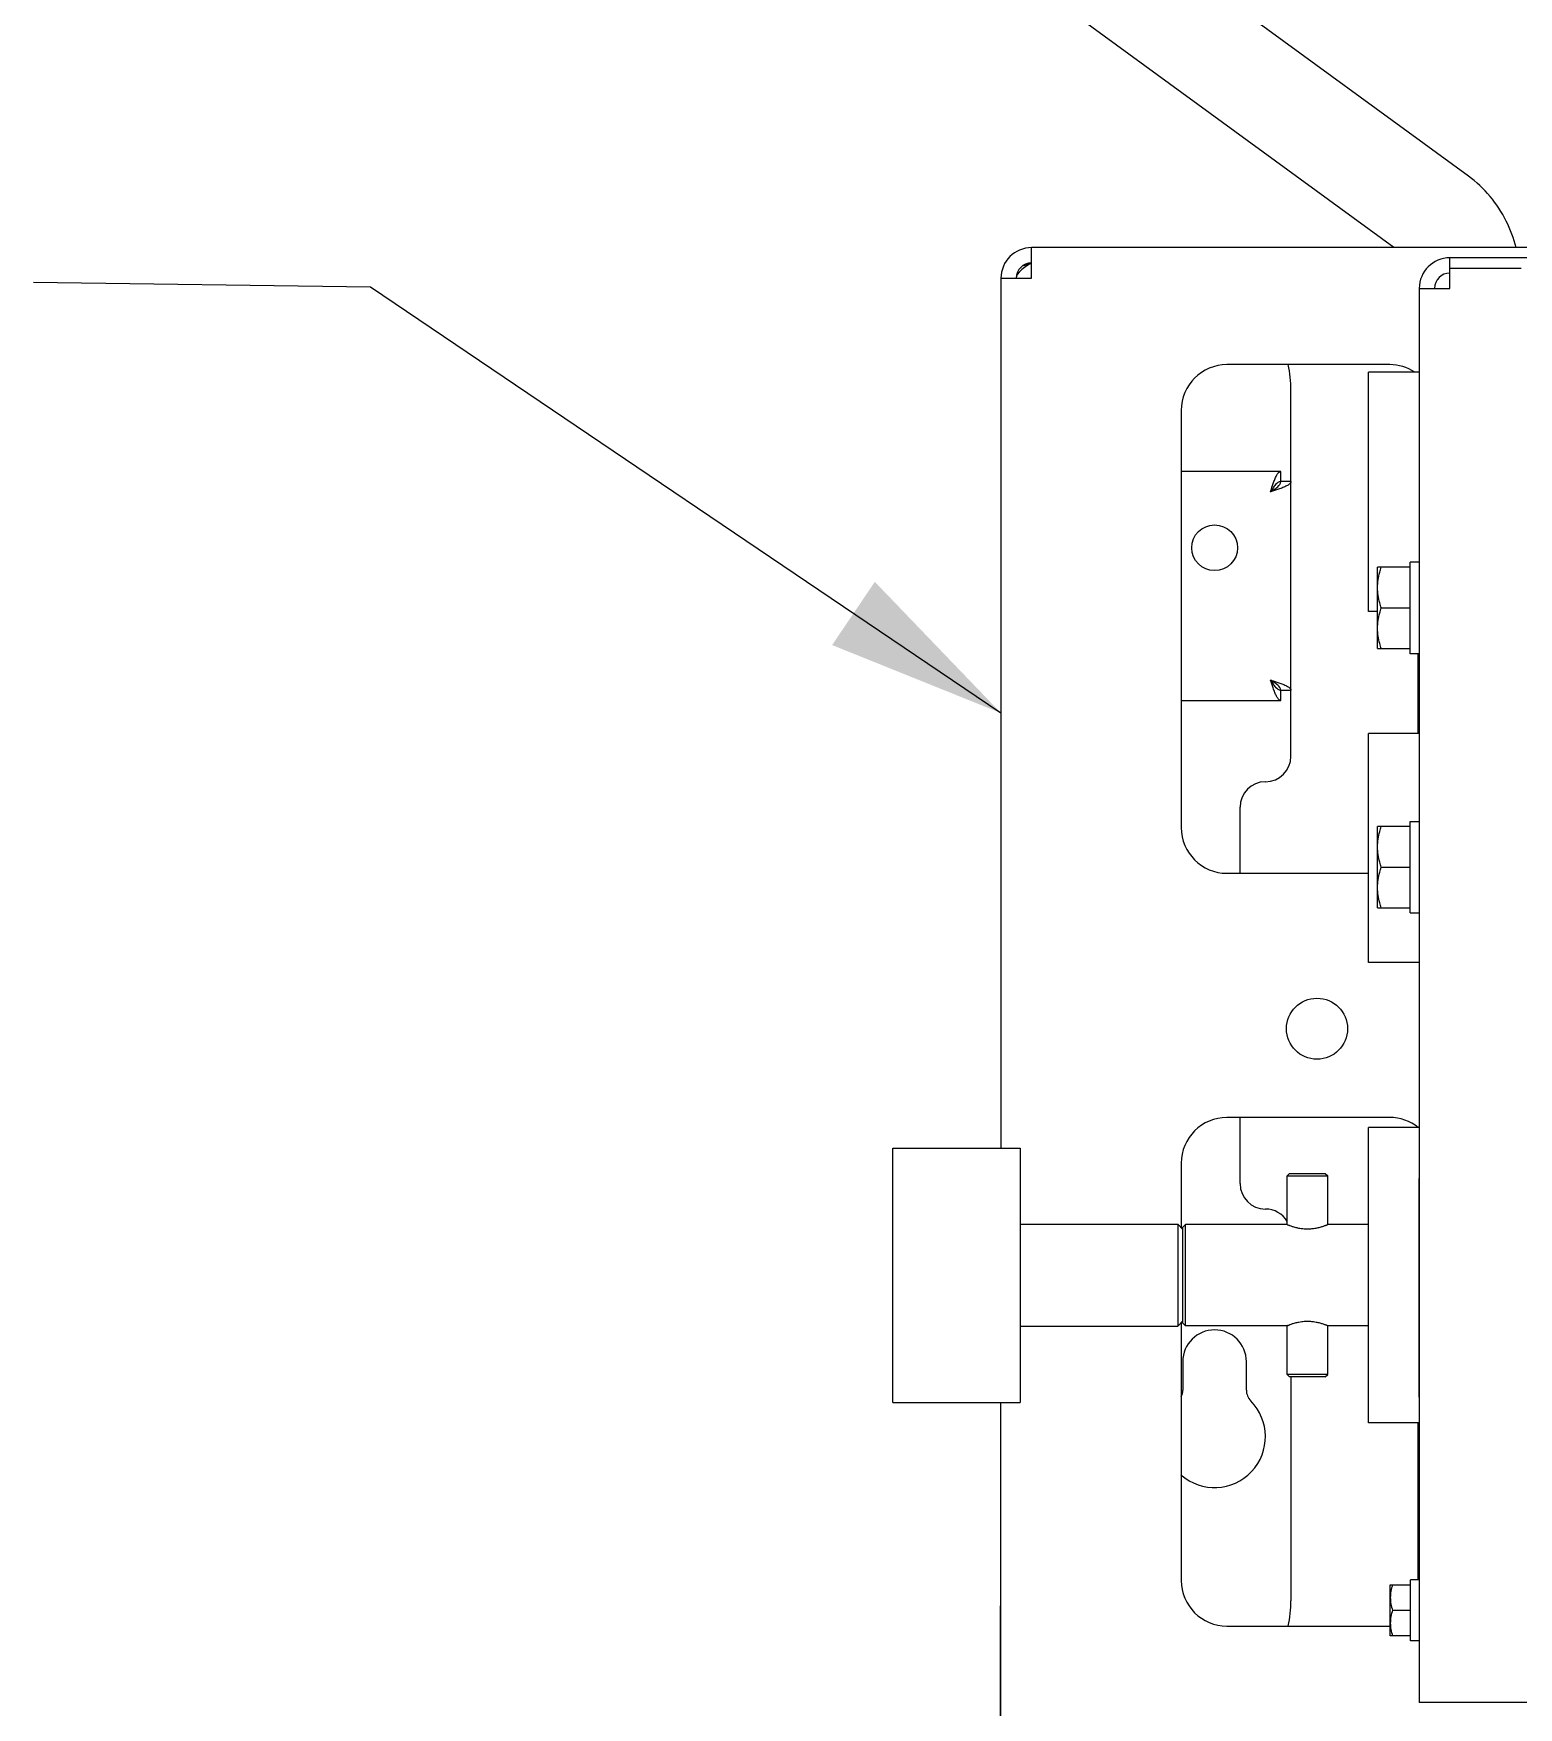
# Model space of a CAD drawing. Header units: millimetres. Extents: x 6781 to 13993, y -7973 to 4183.
# Drawn here: x 8762.8 to 9054.8, y -5950.4 to -5621.3 of the extents above; entities that cross this region are included whole.
import ezdxf

# ---------------------------------------------------------------- set-up
doc = ezdxf.new("R2010")
doc.units = ezdxf.units.MM
doc.header["$LTSCALE"] = 307.34
doc.layers.get('0').update_dxf_attribs({"linetype": 'CONTINUOUS'})
doc.styles.get("Standard").update_dxf_attribs({"font": 'calibri.ttf'})
doc.dimstyles.get("Standard").update_dxf_attribs({"dimtxt": 35, "dimasz": 35, "dimexe": 1.5, "dimexo": 1, "dimtad": 1, "dimdsep": 46, "dimtxsty": 'Standard', "dimblk": '_FILLED', "dimblk1": '_FILLED', "dimblk2": '_FILLED', "dimcen": 0.09, "dimazin": 2, "dimtol": 1, "dimtp": 0.01, "dimtm": 0.01, "dimtfac": 1, "dimtofl": 0, "dimtmove": 0, "dimatfit": 3, "dimldrblk": '_FILLED', "dimfxl": 1, "dimtolj": 1, "dimarcsym": 0})

# ---------------------------------------------------------------- blocks, each defined once
blk = doc.blocks.new('_FILLED')
at = {"color": 0, "linetype": 'ByBlock'}
blk.add_solid([(0, 0), (-1, 0.2143), (-1, -0.2143)], dxfattribs=at)

msp = doc.modelspace()

# ---------------------------------------------------------------- linework, layer by layer
at = {"color": 0, "linetype": 'Continuous'}
for p, q in [((9044.98188, -5649.32988), (8824.86637, -5488.59253)), ((9030.32391, -5663.39094), (8824.86637, -5513.35744)), ((8959.06696, -5669.39094), (8959.06696, -5663.38787)), ((9109.95344, -5663.39094), (8959.06696, -5663.39094)), ((9041.31696, -5671.39094), (9041.31696, -5665.39094)), ((9064.06696, -5665.39094), (9041.31696, -5665.39094)), ((8953.06696, -5669.39094), (8953.06696, -5840.39485)), ((8953.06696, -5669.39094), (8959.06696, -5669.39094)), ((9041.31696, -5667.39094), (9055.31696, -5667.39094)), ((9035.31696, -5671.39094), (9035.31696, -5949.39094)), ((9035.31696, -5671.39094), (9041.31696, -5671.39094)), ((9029.50696, -5686.39094), (8997.50696, -5686.39094)), ((9025.31696, -5734.89485), (9025.31696, -5687.89485)), ((9035.31696, -5687.89485), (9025.31696, -5687.89485)), ((9010.06696, -5763.39094), (9010.06696, -5691.39094)), ((8988.50696, -5695.39094), (8988.50696, -5777.39094)), ((9008.06696, -5707.39094), (8988.50696, -5707.39094)), ((9008.06696, -5709.39094), (9008.06696, -5707.39094)), ((9010.06696, -5709.39094), (9008.06696, -5709.39094)), ((9027.11696, -5742.22094), (9027.11696, -5726.22094)), ((9033.51696, -5726.22094), (9027.11696, -5726.22094)), ((9033.51696, -5743.22094), (9033.51696, -5725.22094)), ((9035.31696, -5725.22094), (9033.51696, -5725.22094)), ((9027.11696, -5734.89485), (9025.31696, -5734.89485)), ((9027.83149, -5734.22094), (9033.51696, -5734.22094)), ((9027.11696, -5742.22094), (9033.51696, -5742.22094)), ((9035.31696, -5743.22094), (9033.51696, -5743.22094)), ((9035.06696, -5758.89485), (9035.06696, -5743.22094)), ((8988.50696, -5752.39094), (9008.06696, -5752.39094)), ((9002.16696, -5752.49094), (8988.50696, -5752.49094)), ((9002.16696, -5752.49094), (9002.16696, -5752.39094)), ((9008.06696, -5752.39094), (9008.06696, -5750.39094)), ((9008.06696, -5750.39094), (9010.06696, -5750.39094)), ((9025.31696, -5803.89485), (9025.31696, -5758.89485)), ((9035.31696, -5758.89485), (9025.31696, -5758.89485)), ((9000.06696, -5786.39094), (9000.06696, -5773.39094)), ((9027.11696, -5793.18094), (9027.11696, -5777.18094)), ((9033.51696, -5777.18094), (9027.11696, -5777.18094)), ((9033.51696, -5794.18083), (9033.51696, -5776.18094)), ((9033.51696, -5776.18094), (9035.31696, -5776.18094)), ((9027.83149, -5785.18094), (9033.51696, -5785.18094)), ((8997.50696, -5786.39094), (9025.31696, -5786.39094)), ((9027.11696, -5793.18094), (9033.51696, -5793.18094)), ((9033.51696, -5794.18094), (9035.31696, -5794.18094)), ((9035.31696, -5803.89485), (9025.31696, -5803.89485)), ((9029.50696, -5834.39094), (8997.50696, -5834.39094)), ((9000.06696, -5847.39094), (9000.06696, -5834.39094)), ((9025.31696, -5894.39485), (9025.31696, -5836.39485)), ((9035.31696, -5836.39485), (9025.31696, -5836.39485)), ((8931.81696, -5890.39485), (8931.81696, -5840.39485)), ((8931.81696, -5840.39485), (8956.81696, -5840.39485)), ((8956.81696, -5840.39485), (8956.81696, -5890.39485)), ((8988.50696, -5843.39094), (8988.50696, -5856.08485)), ((9009.81696, -5845.39485), (9009.31696, -5845.89485)), ((9009.31696, -5855.44485), (9009.31696, -5845.89485)), ((9009.31696, -5845.89485), (9017.31696, -5845.89485)), ((9009.81696, -5845.39485), (9016.81696, -5845.39485)), ((9016.81696, -5845.39485), (9017.31696, -5845.89485)), ((9017.31696, -5855.44485), (9017.31696, -5845.89485)), ((9035.21696, -5846.39094), (9035.21696, -5889.39094)), ((9035.31696, -5846.39094), (9035.21696, -5846.39094)), ((8956.81696, -5855.39485), (8987.81696, -5855.39485)), ((8987.81696, -5855.39485), (8987.81696, -5875.39485)), ((8988.81696, -5856.39485), (8987.81696, -5855.39485)), ((8988.81696, -5855.94485), (8989.31696, -5855.44485)), ((8988.81696, -5874.84485), (8988.81696, -5855.94485)), ((8989.31696, -5875.34485), (8989.31696, -5855.44485)), ((9009.31696, -5855.44485), (8989.31696, -5855.44485)), ((9009.41287, -5855.483), (9009.31696, -5855.44485)), ((9017.22393, -5855.4818), (9017.31696, -5855.44485)), ((9025.31696, -5855.44485), (9017.31696, -5855.44485)), ((8988.81696, -5874.39485), (8987.81696, -5875.39485)), ((8956.81696, -5875.39485), (8987.81696, -5875.39485)), ((8988.50696, -5874.70485), (8988.50696, -5925.39094)), ((8988.81696, -5874.84485), (8989.31696, -5875.34485)), ((9009.31696, -5875.34485), (8989.31696, -5875.34485)), ((9009.31696, -5875.34485), (9009.4131, -5875.30661)), ((9009.31696, -5884.89485), (9009.31696, -5875.34485)), ((9017.31696, -5875.34485), (9017.2244, -5875.30807)), ((9017.31696, -5884.89485), (9017.31696, -5875.34485)), ((9025.31696, -5875.34485), (9017.31696, -5875.34485)), ((8988.81696, -5882.39094), (8988.81696, -5888.00653)), ((9001.31696, -5888.00653), (9001.31696, -5882.39094)), ((9017.31696, -5884.89485), (9009.31696, -5884.89485)), ((9009.81696, -5885.39485), (9009.31696, -5884.89485)), ((9016.81696, -5885.39485), (9009.81696, -5885.39485)), ((9010.06696, -5885.39485), (9010.06696, -5929.39094)), ((9016.81696, -5885.39485), (9017.31696, -5884.89485)), ((8931.81696, -5890.39485), (8956.81696, -5890.39485)), ((8953.06696, -5957.39094), (8953.06696, -5890.39485)), ((9035.31696, -5889.39094), (9035.21696, -5889.39094)), ((9035.31696, -5894.39485), (9025.31696, -5894.39485)), ((9035.06696, -5925.28094), (9035.06696, -5894.39485)), ((9029.61696, -5936.28094), (9029.61696, -5926.28094)), ((9029.61696, -5926.28094), (9033.61696, -5926.28094)), ((9033.61696, -5937.28094), (9033.61696, -5925.28094)), ((9035.31696, -5925.28094), (9033.61696, -5925.28094)), ((8952.96696, -5957.39094), (8952.96696, -5930.39094)), ((8952.96696, -5930.39094), (8953.06696, -5930.39094)), ((9030.06354, -5931.28094), (9033.61696, -5931.28094)), ((8997.50696, -5934.39094), (9029.50696, -5934.39094)), ((9033.61696, -5936.28094), (9029.61696, -5936.28094)), ((9035.31696, -5937.28094), (9033.61696, -5937.28094)), ((9058.31696, -5949.39094), (9035.31696, -5949.39094))]:
    msp.add_line(p, q, dxfattribs=at)
for centre, radius in [((8995.06696, -5722.39094), 4.5), ((9015.20203, -5816.9388), 6)]:
    msp.add_circle(centre, radius, dxfattribs=at)
for centre, radius, start, end in [((9029.97004, -5669.36433), 25.09472, 13.812996, 26.4953583), ((8959.06696, -5669.39094), 6, 90, 180), ((8959.06696, -5669.39094), 3, 90, 180), ((9041.31696, -5671.39094), 6, 90, 180), ((9041.31696, -5671.39094), 3, 90, 180), ((8997.50696, -5695.39094), 9, 90, 180), ((8985.06696, -5691.39094), 25, 0, 11.5424876), ((9029.50696, -5695.39094), 9, 56.8837743, 90), ((9005.06696, -5763.39094), 5, 270, 0), ((9005.06696, -5773.39094), 5, 90, 180), ((8997.50696, -5777.39094), 9, 180, 270), ((8997.50696, -5843.39094), 9, 90, 180), ((9029.50696, -5843.39094), 9, 51.6210257, 90), ((9005.06696, -5847.39094), 5, 180, 270), ((9005.06696, -5857.39094), 5, 30.8343846, 90), ((9015.31024, -5840.51197), 16.09071, 248.4921519, 248.7000451), ((9014.43887, -5842.74356), 13.69503, 248.7051496, 249.7888908), ((9014.39402, -5842.87157), 13.55941, 249.7798379, 250.5826005), ((9014.15901, -5843.53717), 12.85354, 250.5842417, 252.0009183), ((9013.97725, -5844.09896), 12.26308, 251.9975019, 253.3441498), ((9013.77061, -5844.79093), 11.54091, 253.3423792, 255.2118763), ((9013.61382, -5845.38486), 10.92664, 255.2118541, 257.2998633), ((9013.4825, -5845.96832), 10.32858, 257.2989368, 259.4252464), ((9013.39678, -5846.42704), 9.86192, 259.4257273, 262.5474079), ((9013.33839, -5846.86991), 9.41522, 262.5501818, 264.5733341), ((9013.31964, -5847.0769), 9.20738, 264.5676567, 269.9833), ((9013.31565, -5847.08717), 9.19712, 270.0081262, 275.4270464), ((9013.29736, -5846.9016), 9.38359, 275.4310661, 277.5036705), ((9013.2302, -5846.39663), 9.89299, 277.5073893, 280.5632269), ((9013.13468, -5845.88229), 10.41613, 280.561061, 282.7366407), ((9013.02095, -5845.37709), 10.93398, 282.7343139, 284.8047299), ((9012.87621, -5844.83084), 11.49907, 284.8065046, 286.6387391), ((9012.66451, -5844.12166), 12.23918, 286.6376597, 288.038204), ((9012.49649, -5843.60301), 12.78437, 288.03444, 289.4782279), ((9012.26139, -5842.93895), 13.48881, 289.4791256, 290.2653987), ((9012.22017, -5842.82276), 13.61209, 290.2587777, 291.3153573), ((9010.56626, -5838.5855), 18.16069, 291.317003, 291.5308311), ((9013.31981, -5883.71486), 9.20944, 90.0177823, 95.4215732), ((9013.31479, -5883.71693), 9.2115, 84.5764627, 89.9865166), ((8995.06696, -5882.39094), 6.25, 0, 180), ((9015.18418, -5889.95908), 15.74804, 111.3372723, 111.4995588), ((9014.40736, -5887.9518), 13.59559, 109.4331029, 110.2113484), ((9014.1475, -5887.21619), 12.81544, 107.9924618, 109.4316919), ((9013.95708, -5886.62794), 12.19713, 106.5613297, 107.995278), ((9013.771, -5886.00186), 11.54398, 104.7736437, 106.5617825), ((9013.61306, -5885.40065), 10.92238, 102.5877169, 104.7767423), ((9013.47606, -5884.78836), 10.29495, 100.562633, 102.5862239), ((9013.38959, -5884.31992), 9.81859, 96.9256082, 100.5677057), ((9013.33207, -5883.86163), 9.35671, 95.4113439, 96.9142974), ((9013.30172, -5883.85673), 9.35191, 82.4970925, 84.5777013), ((9013.23147, -5884.3841), 9.88394, 79.4367287, 82.4925249), ((9013.14049, -5884.87433), 10.38254, 77.2525838, 79.4391127), ((9013.01258, -5885.44129), 10.96376, 75.1977355, 77.2544018), ((9012.86661, -5885.9936), 11.53502, 73.362038, 75.1976443), ((9012.66629, -5886.66467), 12.23535, 71.9759615, 73.3630201), ((9012.47952, -5887.24236), 12.84248, 70.5276358, 71.9810569), ((9012.32677, -5887.67342), 13.29981, 69.7496436, 70.5262522), ((9012.23142, -5887.93668), 13.57981, 68.6758922, 69.7566594), ((9011.07447, -5890.89889), 16.75993, 68.4728175, 68.6739928), ((8995.06696, -5897.14094), 10, 228.6094185, 44.639773), ((8985.81696, -5888.00653), 3, 334.5460479, 0), ((9004.31696, -5888.00653), 3, 180, 224.639773), ((8997.50696, -5925.39094), 9, 180, 270), ((8985.06696, -5929.39094), 25, 348.4575056, 0), ((9029.50696, -5925.39094), 9, 270, 270.7241622)]:
    msp.add_arc(centre, radius, start, end, dxfattribs=at)
for points in [[(9052.42907, -5658.16894), (9050.70842, -5654.72182), (9048.0933, -5651.60197), (9044.98188, -5649.32988)], [(8957.31304, -5666.95751), (8957.89598, -5666.76348), (8958.48151, -5666.5773), (8959.06696, -5666.39094)], [(9030.06354, -5926.28094), (9029.79584, -5927.08403), (9029.61696, -5927.93442), (9029.61696, -5928.78094)], [(9029.61696, -5928.78094), (9029.61696, -5929.62747), (9029.79584, -5930.47786), (9030.06354, -5931.28094)], [(9030.06354, -5931.28094), (9029.79584, -5932.08403), (9029.61696, -5932.93442), (9029.61696, -5933.78094)], [(9029.61696, -5933.78094), (9029.61696, -5934.62747), (9029.79584, -5935.47786), (9030.06354, -5936.28094)]]:
    msp.add_open_spline(points, degree=3, dxfattribs=at)
for points, knots in [([(8959.06696, -5666.39094), (8958.33641, -5666.85602), (8957.13694, -5667.54931), (8956.06696, -5668.81147), (8956.06696, -5669.39094)], [0, 0, 0, 0, 0.599119795, 1, 1, 1, 1]), ([(9006.06696, -5711.39094), (9006.12261, -5711.2161), (9006.3368, -5710.54371), (9006.55633, -5709.87265), (9006.73671, -5709.38255)], [0, 0, 0, 0, 0.259993506, 1, 1, 1, 1]), ([(9006.06696, -5711.39094), (9006.32403, -5711.22728), (9006.8154, -5710.91235), (9007.57524, -5710.36201), (9008.06696, -5709.77726), (9008.06696, -5709.39094)], [0, 0, 0, 0, 0.316100809, 0.599301332, 1, 1, 1, 1]), ([(9008.06696, -5709.39094), (9007.68064, -5709.39094), (9007.09588, -5709.88266), (9006.54555, -5710.6425), (9006.23062, -5711.13387), (9006.06696, -5711.39094)], [0, 0, 0, 0, 0.400698643, 0.683899167, 1, 1, 1, 1]), ([(9006.73671, -5709.38255), (9006.83915, -5709.10424), (9007.03331, -5708.60527), (9007.35403, -5707.97268), (9007.66427, -5707.53769), (9007.94723, -5707.39094), (9008.06696, -5707.39094)], [0, 0, 0, 0, 0.358401323, 0.646432297, 0.855305524, 1, 1, 1, 1]), ([(9010.06696, -5709.39094), (9010.06696, -5709.51067), (9009.92021, -5709.79363), (9009.48522, -5710.10387), (9008.85263, -5710.42458), (9008.35366, -5710.61875), (9008.07535, -5710.72118)], [0, 0, 0, 0, 0.144694483, 0.353567702, 0.641598667, 1, 1, 1, 1]), ([(9008.07535, -5710.72118), (9007.919, -5710.77873), (9007.25358, -5711.01409), (9006.5807, -5711.22741), (9006.06696, -5711.39094)], [0, 0, 0, 0, 0.236066126, 1, 1, 1, 1]), ([(9027.11696, -5730.22094), (9027.11696, -5729.20541), (9027.32848, -5727.84329), (9027.72336, -5726.54533), (9027.83149, -5726.22094)], [0, 0, 0, 0, 0.748107765, 1, 1, 1, 1]), ([(9027.83149, -5734.22094), (9027.72336, -5733.89655), (9027.32848, -5732.5986), (9027.11696, -5731.23648), (9027.11696, -5730.22094)], [0, 0, 0, 0, 0.251892286, 1, 1, 1, 1]), ([(9027.11696, -5738.22094), (9027.11696, -5737.20541), (9027.32848, -5735.84329), (9027.72336, -5734.54533), (9027.83149, -5734.22094)], [0, 0, 0, 0, 0.748107765, 1, 1, 1, 1]), ([(9027.83149, -5742.22094), (9027.72336, -5741.89655), (9027.32848, -5740.5986), (9027.11696, -5739.23648), (9027.11696, -5738.22094)], [0, 0, 0, 0, 0.251892286, 1, 1, 1, 1]), ([(9008.06696, -5750.39094), (9008.06696, -5750.00463), (9007.57524, -5749.41987), (9006.8154, -5748.86954), (9006.32403, -5748.55461), (9006.06696, -5748.39094)], [0, 0, 0, 0, 0.400698643, 0.683899167, 1, 1, 1, 1]), ([(9006.06696, -5748.39094), (9006.23062, -5748.64802), (9006.54555, -5749.13938), (9007.09588, -5749.89923), (9007.68064, -5750.39094), (9008.06696, -5750.39094)], [0, 0, 0, 0, 0.316100809, 0.599301332, 1, 1, 1, 1]), ([(9006.06696, -5748.39094), (9006.2418, -5748.4466), (9006.91419, -5748.66079), (9007.58525, -5748.88032), (9008.07535, -5749.0607)], [0, 0, 0, 0, 0.259993506, 1, 1, 1, 1]), ([(9006.73671, -5750.39934), (9006.67917, -5750.24299), (9006.4438, -5749.57757), (9006.23049, -5748.90469), (9006.06696, -5748.39094)], [0, 0, 0, 0, 0.236066126, 1, 1, 1, 1]), ([(9008.07535, -5749.0607), (9008.35366, -5749.16314), (9008.85263, -5749.3573), (9009.48522, -5749.67801), (9009.92021, -5749.98826), (9010.06696, -5750.27122), (9010.06696, -5750.39094)], [0, 0, 0, 0, 0.358401323, 0.646432297, 0.855305524, 1, 1, 1, 1]), ([(9008.06696, -5752.39094), (9007.94723, -5752.39094), (9007.66427, -5752.24419), (9007.35403, -5751.80921), (9007.03331, -5751.17662), (9006.83915, -5750.67764), (9006.73671, -5750.39934)], [0, 0, 0, 0, 0.144694483, 0.353567702, 0.641598667, 1, 1, 1, 1]), ([(9027.11696, -5781.18094), (9027.11696, -5780.16541), (9027.32848, -5778.80329), (9027.72336, -5777.50533), (9027.83149, -5777.18094)], [0, 0, 0, 0, 0.748107765, 1, 1, 1, 1]), ([(9027.83149, -5785.18094), (9027.72336, -5784.85655), (9027.32848, -5783.5586), (9027.11696, -5782.19648), (9027.11696, -5781.18094)], [0, 0, 0, 0, 0.251892286, 1, 1, 1, 1]), ([(9027.11696, -5789.18094), (9027.11696, -5788.16541), (9027.32848, -5786.80329), (9027.72336, -5785.50533), (9027.83149, -5785.18094)], [0, 0, 0, 0, 0.748107765, 1, 1, 1, 1]), ([(9027.83149, -5793.18094), (9027.72336, -5792.85655), (9027.32848, -5791.5586), (9027.11696, -5790.19648), (9027.11696, -5789.18094)], [0, 0, 0, 0, 0.251892286, 1, 1, 1, 1]), ([(9009.45414, -5875.29049), (9009.47153, -5875.28371), (9009.55665, -5875.25065), (9009.64212, -5875.21846), (9009.7103, -5875.19336)], [0, 0, 0, 0, 0.20434308, 1, 1, 1, 1])]:
    msp.add_open_spline(points, degree=3, knots=knots, dxfattribs=at)

# ---------------------------------------------------------------- leaders
msp.add_leader([(8953.06696, -5754.8929), (8829.11626, -5671.16693), (8762.83425, -5670.23338)], dimstyle='Standard', override={"dimtad": 0}, dxfattribs=at)

doc.saveas('drawing.dxf')
